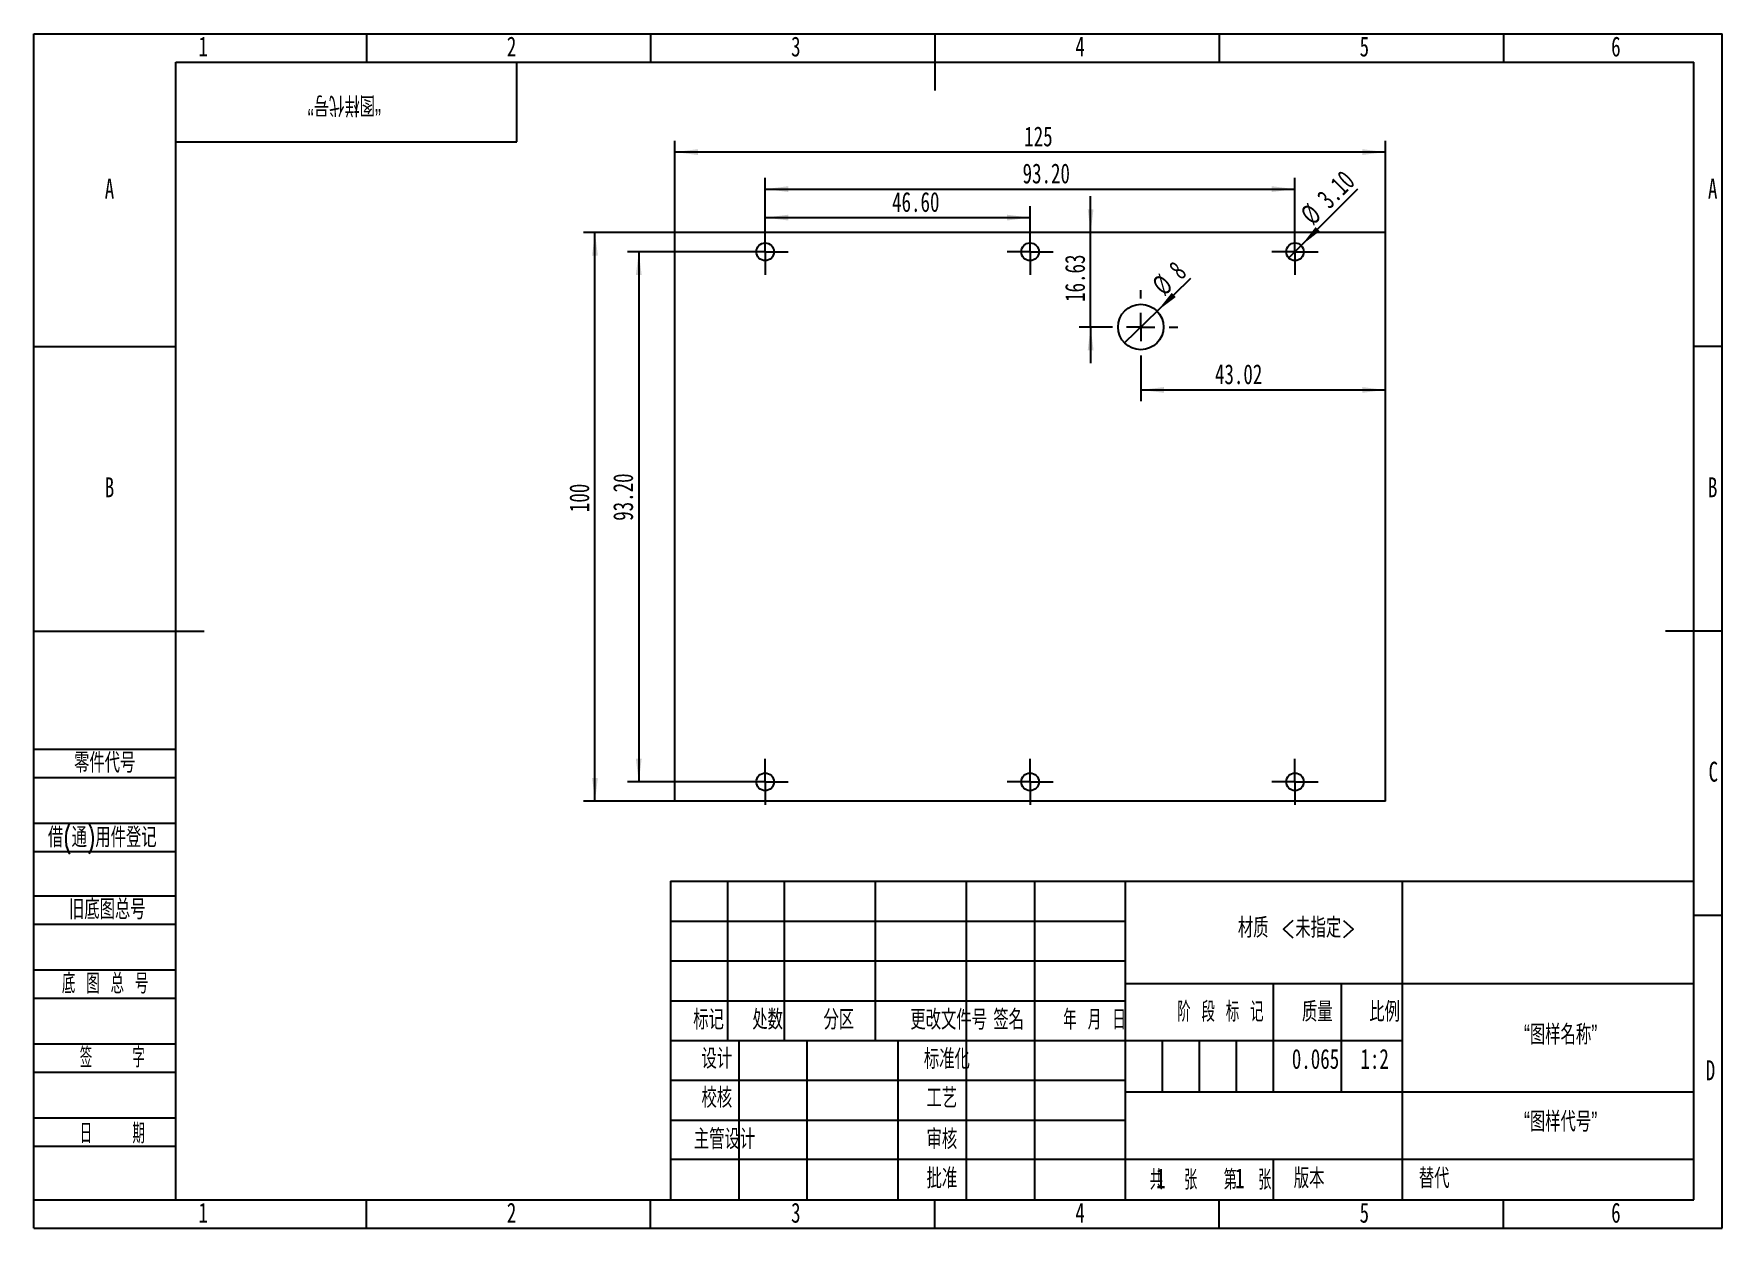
# Model space of a CAD drawing. Header units: millimetres. Extents: x 0 to 297, y 0 to 210.
import ezdxf

# ---------------------------------------------------------------- set-up
doc = ezdxf.new("R2010")
doc.units = ezdxf.units.MM
doc.layers.add('图框', color=7, linetype='Continuous')
doc.layers.add('粗实线层', color=7, linetype='Continuous', lineweight=25)
doc.styles.add('SLDTEXTSTYLE0', font='TXT', dxfattribs={"width": 0.7, "bigfont": 'bigfont'})
doc.styles.add('SLDTEXTSTYLE1', font='TXT', dxfattribs={"width": 0.6, "bigfont": 'bigfont'})
doc.styles.add('SLDTEXTSTYLE2', font='TXT', dxfattribs={"width": 0.614286, "bigfont": 'bigfont'})
doc.styles.add('SLDTEXTSTYLE3', font='TXT', dxfattribs={"width": 0.62, "bigfont": 'bigfont'})
doc.styles.add('SLDTEXTSTYLE4', font='TXT', dxfattribs={"width": 0.566667, "bigfont": 'bigfont'})
doc.styles.add('SLDTEXTSTYLE5', font='TXT', dxfattribs={"width": 0.7})
doc.dimstyles.new('SLDDIMSTYLE0', dxfattribs={"dimtxt": 3.5, "dimasz": 4.08, "dimexe": 0, "dimexo": 0.0625, "dimgap": 0.875, "dimtad": 2, "dimrnd": 1e-09, "dimzin": 12, "dimdsep": 46, "dimtxsty": 'SLDTEXTSTYLE5', "dimsah": 1, "dimcen": 0.09, "dimadec": 0, "dimazin": 3, "dimtfac": 1, "dimtofl": 0, "dimtmove": 0, "dimatfit": 3, "dimfxl": 0, "dimfrac": 2, "dimtolj": 1, "dimtzin": 12, "dimarcsym": 0})
doc.dimstyles.new('SLDDIMSTYLE1', dxfattribs={"dimtxt": 3.5, "dimasz": 4.08, "dimexe": 0, "dimexo": 0.0625, "dimgap": 0.875, "dimtad": 2, "dimrnd": 1e-09, "dimzin": 12, "dimdsep": 46, "dimtxsty": 'SLDTEXTSTYLE5', "dimblk1": 'NONE', "dimsah": 1, "dimcen": 0, "dimadec": 0, "dimazin": 3, "dimtfac": 1, "dimtmove": 0, "dimatfit": 3, "dimldrblk": 'NONE', "dimfxl": 0, "dimfrac": 2, "dimtolj": 1, "dimtzin": 12, "dimarcsym": 0})
doc.dimstyles.new('SLDDIMSTYLE2', dxfattribs={"dimtxt": 3.5, "dimasz": 4.08, "dimexe": 0, "dimexo": 0.0625, "dimgap": 0.875, "dimtad": 2, "dimrnd": 1e-09, "dimzin": 4, "dimdsep": 46, "dimtxsty": 'SLDTEXTSTYLE5', "dimblk1": 'NONE', "dimsah": 1, "dimcen": 0, "dimadec": 0, "dimazin": 1, "dimtfac": 1, "dimtmove": 0, "dimatfit": 3, "dimldrblk": 'NONE', "dimfxl": 0, "dimfrac": 2, "dimtolj": 1, "dimtzin": 12, "dimarcsym": 0})
doc.dimstyles.new('SLDDIMSTYLE3', dxfattribs={"dimtxt": 3.5, "dimasz": 4.08, "dimexe": 0, "dimexo": 0.0625, "dimgap": 0.875, "dimtad": 2, "dimrnd": 1e-09, "dimzin": 4, "dimdsep": 46, "dimtxsty": 'SLDTEXTSTYLE5', "dimsah": 1, "dimcen": 0.09, "dimadec": 0, "dimazin": 1, "dimtfac": 1, "dimtofl": 0, "dimtmove": 0, "dimatfit": 3, "dimfxl": 0, "dimfrac": 2, "dimtolj": 1, "dimtzin": 12, "dimarcsym": 0})
doc.dimstyles.new('SLDDIMSTYLE4', dxfattribs={"dimtxt": 3.5, "dimasz": 4.08, "dimexe": 0, "dimexo": 0.0625, "dimgap": 0.875, "dimtad": 2, "dimrnd": 1e-09, "dimzin": 12, "dimdsep": 46, "dimtxsty": 'SLDTEXTSTYLE5', "dimsah": 1, "dimcen": 0.09, "dimadec": 0, "dimazin": 3, "dimtfac": 1, "dimtmove": 0, "dimatfit": 0, "dimfxl": 0, "dimfrac": 2, "dimtolj": 1, "dimtzin": 12, "dimarcsym": 0})

# ---------------------------------------------------------------- blocks, each defined once
blk = doc.blocks.new('_D')
at = {"layer": '图框'}
for p, q in [((112.75, 175.08), (96.72, 175.08)), ((98.72, 75.08), (98.72, 175.08)), ((112.75, 75.08), (96.72, 75.08))]:
    blk.add_line(p, q, dxfattribs=at)
for points in [[(98.72, 175.08), (98.21, 171), (99.22, 171)], [(98.72, 75.08), (99.22, 79.16), (98.21, 79.16)]]:
    blk.add_solid(points, dxfattribs=at)
at = {"layer": '图框', "insert": (94.2, 125.9), "char_height": 3.5, "attachment_point": 1, "rotation": 90, "style": 'SLDTEXTSTYLE5'}
blk.add_mtext('100', dxfattribs=at)
blk = doc.blocks.new('_D_1')
at = {"layer": '图框'}
for q in [(203.54, 167.01), (191.85, 155.65)]:
    blk.add_line((197.59, 161.23), q, dxfattribs=at)
blk.add_solid([(197.59, 161.23), (200.87, 163.71), (200.16, 164.44)], dxfattribs=at)
at = {"layer": '图框', "char_height": 3.5, "attachment_point": 1, "rotation": 44.1909, "style": 'SLDTEXTSTYLE5'}
for s, insert in [('8', (199.36, 169.11)), ('%%c', (196.4, 166.26))]:
    blk.add_mtext(s, dxfattribs=dict(at, insert=insert))
blk = doc.blocks.new('_None')
blk = doc.blocks.new('_D_2')
at = {"layer": '图框'}
for p, q in [((112.75, 175.08), (112.75, 191.2)), ((237.75, 175.08), (237.75, 191.2)), ((237.75, 189.2), (112.75, 189.2))]:
    blk.add_line(p, q, dxfattribs=at)
for points in [[(112.75, 189.2), (116.83, 188.69), (116.83, 189.71)], [(237.75, 189.2), (233.67, 189.71), (233.67, 188.69)]]:
    blk.add_solid(points, dxfattribs=at)
at = {"layer": '图框', "insert": (174.22, 193.71), "char_height": 3.5, "attachment_point": 1, "style": 'SLDTEXTSTYLE5'}
blk.add_mtext('125', dxfattribs=at)
blk = doc.blocks.new('_D_3')
at = {"layer": '图框'}
for q in [(232.9, 182.73), (220.75, 170.58)]:
    blk.add_line((222.94, 172.77), q, dxfattribs=at)
blk.add_solid([(222.94, 172.77), (226.19, 175.3), (225.47, 176.02)], dxfattribs=at)
at = {"layer": '图框', "char_height": 3.5, "attachment_point": 1, "rotation": 45, "style": 'SLDTEXTSTYLE5'}
for s, insert in [('3.10', (225.43, 181.53)), ('%%c', (222.51, 178.63))]:
    blk.add_mtext(s, dxfattribs=dict(at, insert=insert))
blk = doc.blocks.new('_D_4')
at = {"layer": '图框'}
for p, q in [((128.65, 175.73), (128.65, 184.69)), ((221.85, 175.73), (221.85, 184.69)), ((128.65, 182.69), (221.85, 182.69))]:
    blk.add_line(p, q, dxfattribs=at)
for points in [[(128.65, 182.69), (132.73, 182.18), (132.73, 183.2)], [(221.85, 182.69), (217.77, 183.2), (217.77, 182.18)]]:
    blk.add_solid(points, dxfattribs=at)
at = {"layer": '图框', "insert": (173.93, 187.2), "char_height": 3.5, "attachment_point": 1, "style": 'SLDTEXTSTYLE5'}
blk.add_mtext('93.20', dxfattribs=at)
blk = doc.blocks.new('_D_5')
at = {"layer": '图框'}
for p, q in [((124.6, 171.68), (104.42, 171.68)), ((106.42, 171.68), (106.42, 78.48)), ((124.6, 78.48), (104.42, 78.48))]:
    blk.add_line(p, q, dxfattribs=at)
for points in [[(106.42, 171.68), (105.91, 167.6), (106.93, 167.6)], [(106.42, 78.48), (106.93, 82.56), (105.91, 82.56)]]:
    blk.add_solid(points, dxfattribs=at)
at = {"layer": '图框', "insert": (101.91, 124.37), "char_height": 3.5, "attachment_point": 1, "rotation": 90, "style": 'SLDTEXTSTYLE5'}
blk.add_mtext('93.20', dxfattribs=at)
blk = doc.blocks.new('_D_6')
at = {"layer": '图框'}
for p, q in [((128.65, 175.73), (128.65, 179.68)), ((175.25, 175.73), (175.25, 179.68)), ((128.65, 177.68), (175.25, 177.68))]:
    blk.add_line(p, q, dxfattribs=at)
for points in [[(128.65, 177.68), (132.73, 177.17), (132.73, 178.19)], [(175.25, 177.68), (171.17, 178.19), (171.17, 177.17)]]:
    blk.add_solid(points, dxfattribs=at)
at = {"layer": '图框', "insert": (150.98, 182.19), "char_height": 3.5, "attachment_point": 1, "style": 'SLDTEXTSTYLE5'}
blk.add_mtext('46.60', dxfattribs=at)
blk = doc.blocks.new('_D_7')
at = {"layer": '图框'}
for p, q in [((185.9, 175.08), (185.9, 181.43)), ((185.9, 158.44), (185.9, 175.08)), ((188.22, 158.44), (183.9, 158.44)), ((185.9, 158.44), (185.9, 152.09))]:
    blk.add_line(p, q, dxfattribs=at)
for points in [[(185.9, 175.08), (186.41, 179.16), (185.39, 179.16)], [(185.9, 158.44), (185.39, 154.36), (186.41, 154.36)]]:
    blk.add_solid(points, dxfattribs=at)
at = {"layer": '图框', "insert": (181.39, 162.86), "char_height": 3.5, "attachment_point": 1, "rotation": 90, "style": 'SLDTEXTSTYLE5'}
blk.add_mtext('16.63', dxfattribs=at)
blk = doc.blocks.new('_D_8')
at = {"layer": '图框'}
for p, q in [((194.72, 151.94), (194.72, 145.38)), ((194.72, 147.38), (237.75, 147.38))]:
    blk.add_line(p, q, dxfattribs=at)
for points in [[(194.72, 147.38), (198.8, 146.88), (198.8, 147.89)], [(237.75, 147.38), (233.67, 147.89), (233.67, 146.88)]]:
    blk.add_solid(points, dxfattribs=at)
at = {"layer": '图框', "insert": (207.77, 151.9), "char_height": 3.5, "attachment_point": 1, "style": 'SLDTEXTSTYLE5'}
blk.add_mtext('43.02', dxfattribs=at)
blk = doc.blocks.new('SW_CENTERMARKSYMBOL_0')
at = {"layer": '图框', "color": 0}
for p, q in [((0, 5), (0, 6.5)), ((-5, 0), (-6.5, 0)), ((0, 0), (-2.5, 0)), ((0, 0), (0, 2.5)), ((0, 0), (0, -2.5)), ((0, 0), (2.5, 0)), ((5, 0), (6.5, 0)), ((0, -5), (0, -6.5))]:
    blk.add_line(p, q, dxfattribs=at)
blk = doc.blocks.new('SW_CENTERMARKSYMBOL_1')
at = {"layer": '图框', "color": 0}
for p, q in [((0, 2.5), (0, 4.05)), ((-2.5, 0), (-4.05, 0)), ((0, 0), (-2.5, 0)), ((0, 0), (0, 2.5)), ((0, 0), (0, -2.5)), ((0, 0), (2.5, 0)), ((2.5, 0), (4.05, 0)), ((0, -2.5), (0, -4.05))]:
    blk.add_line(p, q, dxfattribs=at)
blk = doc.blocks.new('SW_CENTERMARKSYMBOL_2')
at = {"layer": '图框', "color": 0}
for p, q in [((0, 2.5), (0, 4.05)), ((-2.5, 0), (-4.05, 0)), ((0, 0), (-2.5, 0)), ((0, 0), (0, 2.5)), ((0, 0), (0, -2.5)), ((0, 0), (2.5, 0)), ((2.5, 0), (4.05, 0)), ((0, -2.5), (0, -4.05))]:
    blk.add_line(p, q, dxfattribs=at)
blk = doc.blocks.new('SW_CENTERMARKSYMBOL_3')
at = {"layer": '图框', "color": 0}
for p, q in [((0, 2.5), (0, 4.05)), ((-2.5, 0), (-4.05, 0)), ((0, 0), (-2.5, 0)), ((0, 0), (0, 2.5)), ((0, 0), (0, -2.5)), ((0, 0), (2.5, 0)), ((2.5, 0), (4.05, 0)), ((0, -2.5), (0, -4.05))]:
    blk.add_line(p, q, dxfattribs=at)
blk = doc.blocks.new('SW_CENTERMARKSYMBOL_4')
at = {"layer": '图框', "color": 0}
for p, q in [((0, 2.5), (0, 4.05)), ((-2.5, 0), (-4.05, 0)), ((0, 0), (-2.5, 0)), ((0, 0), (0, 2.5)), ((0, 0), (0, -2.5)), ((0, 0), (2.5, 0)), ((2.5, 0), (4.05, 0)), ((0, -2.5), (0, -4.05))]:
    blk.add_line(p, q, dxfattribs=at)
blk = doc.blocks.new('SW_CENTERMARKSYMBOL_5')
at = {"layer": '图框', "color": 0}
for p, q in [((0, 2.5), (0, 4.05)), ((-2.5, 0), (-4.05, 0)), ((0, 0), (-2.5, 0)), ((0, 0), (0, 2.5)), ((0, 0), (0, -2.5)), ((0, 0), (2.5, 0)), ((2.5, 0), (4.05, 0)), ((0, -2.5), (0, -4.05))]:
    blk.add_line(p, q, dxfattribs=at)
blk = doc.blocks.new('SW_CENTERMARKSYMBOL_6')
at = {"layer": '图框', "color": 0}
for p, q in [((0, 2.5), (0, 4.05)), ((-2.5, 0), (-4.05, 0)), ((0, 0), (-2.5, 0)), ((0, 0), (0, 2.5)), ((0, 0), (0, -2.5)), ((0, 0), (2.5, 0)), ((2.5, 0), (4.05, 0)), ((0, -2.5), (0, -4.05))]:
    blk.add_line(p, q, dxfattribs=at)

msp = doc.modelspace()

# ---------------------------------------------------------------- linework, layer by layer
at = {"color": 7, "linetype": 'Continuous', "lineweight": 25}
for p, q in [((112.747, 75.075), (112.747, 175.075)), ((237.747, 175.075), (112.747, 175.075)), ((237.747, 75.075), (237.747, 175.075)), ((237.747, 75.075), (112.747, 75.075))]:
    msp.add_line(p, q, dxfattribs=at)
for centre, radius in [((128.647, 171.675), 1.55), ((175.247, 171.675), 1.55), ((221.847, 171.675), 1.55), ((194.723, 158.443), 4), ((128.647, 78.475), 1.55), ((175.247, 78.475), 1.55), ((221.847, 78.475), 1.55)]:
    msp.add_circle(centre, radius, dxfattribs=at)
at = {"layer": '图框'}
for p, q in [((0, 0), (0, 210)), ((0, 210), (297, 210)), ((58.5, 210), (58.5, 205)), ((108.5, 210), (108.5, 205)), ((208.5, 210), (208.5, 205)), ((258.5, 210), (258.5, 205)), ((297, 0), (297, 210)), ((0, 155), (25, 155)), ((297, 155), (292, 155)), ((0, 84.221), (25, 84.221)), ((0, 79.221), (25, 79.221)), ((0, 71.221), (25, 71.221)), ((0, 66.221), (25, 66.221)), ((0, 58.43), (25, 58.43)), ((112, 54), (192, 54)), ((297, 55), (292, 55)), ((0, 53.43), (25, 53.43)), ((0, 45.43), (25, 45.43)), ((112, 47), (192, 47)), ((0, 40.43), (25, 40.43)), ((198.5, 33), (198.5, 24)), ((205, 33), (205, 24)), ((211.5, 33), (211.5, 24)), ((0, 32.43), (25, 32.43)), ((0, 27.43), (25, 27.43)), ((0, 19.43), (25, 19.43)), ((0, 14.43), (25, 14.43)), ((0, 5), (25, 5)), ((58.5, 0), (58.5, 5)), ((108.5, 0), (108.5, 5)), ((208.5, 0), (208.5, 5)), ((258.5, 0), (258.5, 5)), ((0, 0), (297, 0))]:
    msp.add_line(p, q, dxfattribs=at)
at = {"layer": '图框', "lineweight": 25}
for p, q in [((158.5, 210), (158.5, 200)), ((0, 105), (30, 105)), ((297, 105), (287, 105)), ((112, 61), (112, 5)), ((112, 61), (292, 61)), ((122, 61), (122, 33)), ((132, 61), (132, 33)), ((148, 61), (148, 33)), ((164, 61), (164, 5)), ((176, 61), (176, 5)), ((191.968, 61.052), (192.005, 5)), ((240.692, 61), (240.692, 5)), ((191.98, 43.052), (291.98, 43.052)), ((218, 43.069), (218, 24.069)), ((230, 43), (230, 24)), ((112, 40), (192, 40)), ((112, 33), (192, 33)), ((124, 33), (124, 5)), ((136, 33), (136, 5)), ((152, 33), (152, 5)), ((192.015, 33), (240.692, 33)), ((112, 26), (192, 26)), ((192, 24), (292, 24)), ((112, 19), (192, 19)), ((112, 12.166), (192, 12.166)), ((192, 12.166), (292, 12.166)), ((218, 12.166), (218, 5)), ((25, 5), (292, 5)), ((158.5, 0), (158.5, 5))]:
    msp.add_line(p, q, dxfattribs=at)
at = {"layer": '图框', "linetype": 'Continuous', "lineweight": 25}
for p, q in [((25, 5), (25, 205)), ((25, 205), (292, 205)), ((292, 5), (292, 205))]:
    msp.add_line(p, q, dxfattribs=at)
at = {"layer": '粗实线层'}
for p, q in [((85, 191), (85, 205)), ((25, 191), (85, 191))]:
    msp.add_line(p, q, dxfattribs=at)

# ---------------------------------------------------------------- block references
at = {"layer": '图框'}
for name, p in [('SW_CENTERMARKSYMBOL_6', (128.647, 171.675)), ('SW_CENTERMARKSYMBOL_4', (175.247, 171.675)), ('SW_CENTERMARKSYMBOL_1', (221.847, 171.675)), ('SW_CENTERMARKSYMBOL_0', (194.723, 158.443)), ('SW_CENTERMARKSYMBOL_2', (128.647, 78.475)), ('SW_CENTERMARKSYMBOL_5', (175.247, 78.475)), ('SW_CENTERMARKSYMBOL_3', (221.847, 78.475))]:
    msp.add_blockref(name, p, dxfattribs=at)

# ---------------------------------------------------------------- texts
at = {"layer": '图框', "char_height": 3.5}
for s, insert, attachment_point, style in [('1', (29.794, 209.514), 2, 'SLDTEXTSTYLE5'), ('2', (84.044, 209.514), 2, 'SLDTEXTSTYLE5'), ('3', (134.044, 209.514), 2, 'SLDTEXTSTYLE5'), ('4', (184.044, 209.514), 2, 'SLDTEXTSTYLE5'), ('5', (234.044, 209.514), 2, 'SLDTEXTSTYLE5'), ('6', (278.297, 209.514), 2, 'SLDTEXTSTYLE5'), ('A', (13.32, 184.514), 2, 'SLDTEXTSTYLE5'), ('A', (295.32, 184.514), 2, 'SLDTEXTSTYLE5'), ('B', (13.32, 132.014), 2, 'SLDTEXTSTYLE5'), ('B', (295.32, 132.014), 2, 'SLDTEXTSTYLE5'), ('\\M+197EB\\M+18C8F\\M+191E3\\M+18D86', (7.084, 83.579), 1, 'SLDTEXTSTYLE0'), ('C', (295.427, 82.014), 2, 'SLDTEXTSTYLE5'), ('\\M+18ED8(\\M+192CA)\\M+19770\\M+18C8F\\M+1936F记', (2.496, 70.473), 1, 'SLDTEXTSTYLE0'), ('\\M+18B8C\\M+192EA图总\\M+18D86', (6.194, 57.824), 1, 'SLDTEXTSTYLE0'), ('\\M+18DDE质 <\\M+196A2\\M+18E77\\M+192E8>', (222.156, 54.577), 2, 'SLDTEXTSTYLE0'), ('\\M+192EA 图 总 \\M+18D86', (4.947, 44.766), 1, 'SLDTEXTSTYLE2'), ('标记', (118.697, 38.417), 2, 'SLDTEXTSTYLE0'), ('处\\M+19094', (129.087, 38.417), 2, 'SLDTEXTSTYLE0'), ('\\M+195AA\\M+18BE6', (141.609, 38.417), 2, 'SLDTEXTSTYLE0'), ('\\M+18D58\\M+189FC\\M+195B6\\M+18C8F\\M+18D86', (160.937, 38.417), 2, 'SLDTEXTSTYLE0'), ('签\\M+196BC', (171.476, 38.417), 2, 'SLDTEXTSTYLE0'), ('\\M+1944E \\M+18C8E \\M+193FA', (186.589, 38.417), 2, 'SLDTEXTSTYLE3'), ('阶 \\M+19269 标 记', (208.724, 39.805), 2, 'SLDTEXTSTYLE2'), ('质\\M+197CA', (225.772, 39.805), 2, 'SLDTEXTSTYLE0'), ('\\M+194E4\\M+197E1', (237.619, 39.805), 2, 'SLDTEXTSTYLE0'), ('\\M+18167图样\\M+196BC\\M+18FCC\\M+18168', (268.562, 35.791), 2, 'SLDTEXTSTYLE0'), ('签    \\M+18E9A', (13.81, 31.764), 2, 'SLDTEXTSTYLE4'), ('设计', (120.147, 31.558), 2, 'SLDTEXTSTYLE0'), ('标\\M+18F79\\M+189BB', (160.613, 31.492), 2, 'SLDTEXTSTYLE0'), ('0.065', (225.458, 31.521), 2, 'SLDTEXTSTYLE5'), ('1:2', (235.858, 31.521), 2, 'SLDTEXTSTYLE5'), ('D', (294.93, 29.514), 2, 'SLDTEXTSTYLE5'), ('\\M+18D5A\\M+18A6A', (120.147, 24.679), 2, 'SLDTEXTSTYLE0'), ('\\M+18D48艺', (159.736, 24.643), 2, 'SLDTEXTSTYLE0'), ('\\M+18167图样\\M+191E3\\M+18D86\\M+18168', (268.564, 20.49), 2, 'SLDTEXTSTYLE0'), ('\\M+193FA    \\M+18AFA', (13.81, 18.413), 2, 'SLDTEXTSTYLE4'), ('\\M+18EE5\\M+18AC7设计', (121.506, 17.399), 2, 'SLDTEXTSTYLE0'), ('审\\M+18A6A', (159.736, 17.399), 2, 'SLDTEXTSTYLE0'), ('\\M+194E1\\M+18F79', (159.738, 10.523), 2, 'SLDTEXTSTYLE0'), ('\\M+18BA4  张', (200.481, 10.262), 2, 'SLDTEXTSTYLE1'), ('1', (197.393, 10.531), 1, 'SLDTEXTSTYLE5'), ('\\M+191E6  张', (213.509, 10.262), 2, 'SLDTEXTSTYLE1'), ('1', (211.295, 10.531), 1, 'SLDTEXTSTYLE5'), ('\\M+194C5\\M+1967B', (224.339, 10.531), 2, 'SLDTEXTSTYLE0'), ('\\M+191D6\\M+191E3', (243.641, 10.531), 1, 'SLDTEXTSTYLE0'), ('1', (29.794, 4.475), 2, 'SLDTEXTSTYLE5'), ('2', (84.044, 4.475), 2, 'SLDTEXTSTYLE5'), ('3', (134.044, 4.475), 2, 'SLDTEXTSTYLE5'), ('4', (184.044, 4.475), 2, 'SLDTEXTSTYLE5'), ('5', (234.044, 4.475), 2, 'SLDTEXTSTYLE5'), ('6', (278.297, 4.475), 2, 'SLDTEXTSTYLE5')]:
    msp.add_mtext(s, dxfattribs=dict(at, insert=insert, attachment_point=attachment_point, style=style))
at = {"layer": '图框', "insert": (54.636, 195.655), "char_height": 3.5, "attachment_point": 2, "rotation": 180, "style": 'SLDTEXTSTYLE0'}
msp.add_mtext('\\M+18167图样\\M+191E3\\M+18D86\\M+18168', dxfattribs=at)

# ---------------------------------------------------------------- dimensions: what is measured, and where the dimension line sits
at = {"layer": '图框'}
for base, p1, p2, dimstyle, picture, middle in [((112.747, 189.202), (237.747, 175.075), (112.747, 175.075), 'SLDDIMSTYLE0', '_D_2', (176.52, 189.202)), ((221.847, 182.693), (128.647, 175.725), (221.847, 175.725), 'SLDDIMSTYLE3', '_D_4', (177.765, 182.693)), ((175.247, 177.68), (128.647, 175.725), (175.247, 175.725), 'SLDDIMSTYLE3', '_D_6', (154.808, 177.68)), ((237.747, 147.384), (194.723, 151.943), (237.747, 175.075), 'SLDDIMSTYLE0', '_D_8', (211.607, 147.384))]:
    dim = msp.add_linear_dim(base=base, p1=p1, p2=p2, dimstyle=dimstyle, dxfattribs=at)
    dim.commit()
    dim.dimension.update_dxf_attribs({"geometry": picture, "text_midpoint": middle, "dimtype": 160})
for p1, p2, dimstyle, picture, middle in [((220.751, 170.579), (222.943, 172.771), 'SLDDIMSTYLE2', '_D_3', (229.504, 179.333)), ((191.855, 155.655), (197.591, 161.231), 'SLDDIMSTYLE1', '_D_1', (201.764, 165.288))]:
    dim = msp.add_diameter_dim_2p(p1=p1, p2=p2, dimstyle=dimstyle, dxfattribs=at)
    dim.commit()
    dim.dimension.update_dxf_attribs({"geometry": picture, "text_midpoint": middle, "dimtype": 163})
for base, p1, p2, dimstyle, picture, middle in [((185.897, 175.075), (188.223, 158.443), (237.747, 175.075), 'SLDDIMSTYLE4', '_D_7', (185.897, 166.692)), ((98.716, 175.075), (112.747, 75.075), (112.747, 175.075), 'SLDDIMSTYLE0', '_D', (98.716, 128.208)), ((106.42, 78.475), (124.597, 171.675), (124.597, 78.475), 'SLDDIMSTYLE3', '_D_5', (106.42, 128.208))]:
    dim = msp.add_linear_dim(base=base, p1=p1, p2=p2, angle=90, dimstyle=dimstyle, dxfattribs=at)
    dim.commit()
    dim.dimension.update_dxf_attribs({"geometry": picture, "text_midpoint": middle, "dimtype": 160})

doc.saveas('drawing.dxf')
